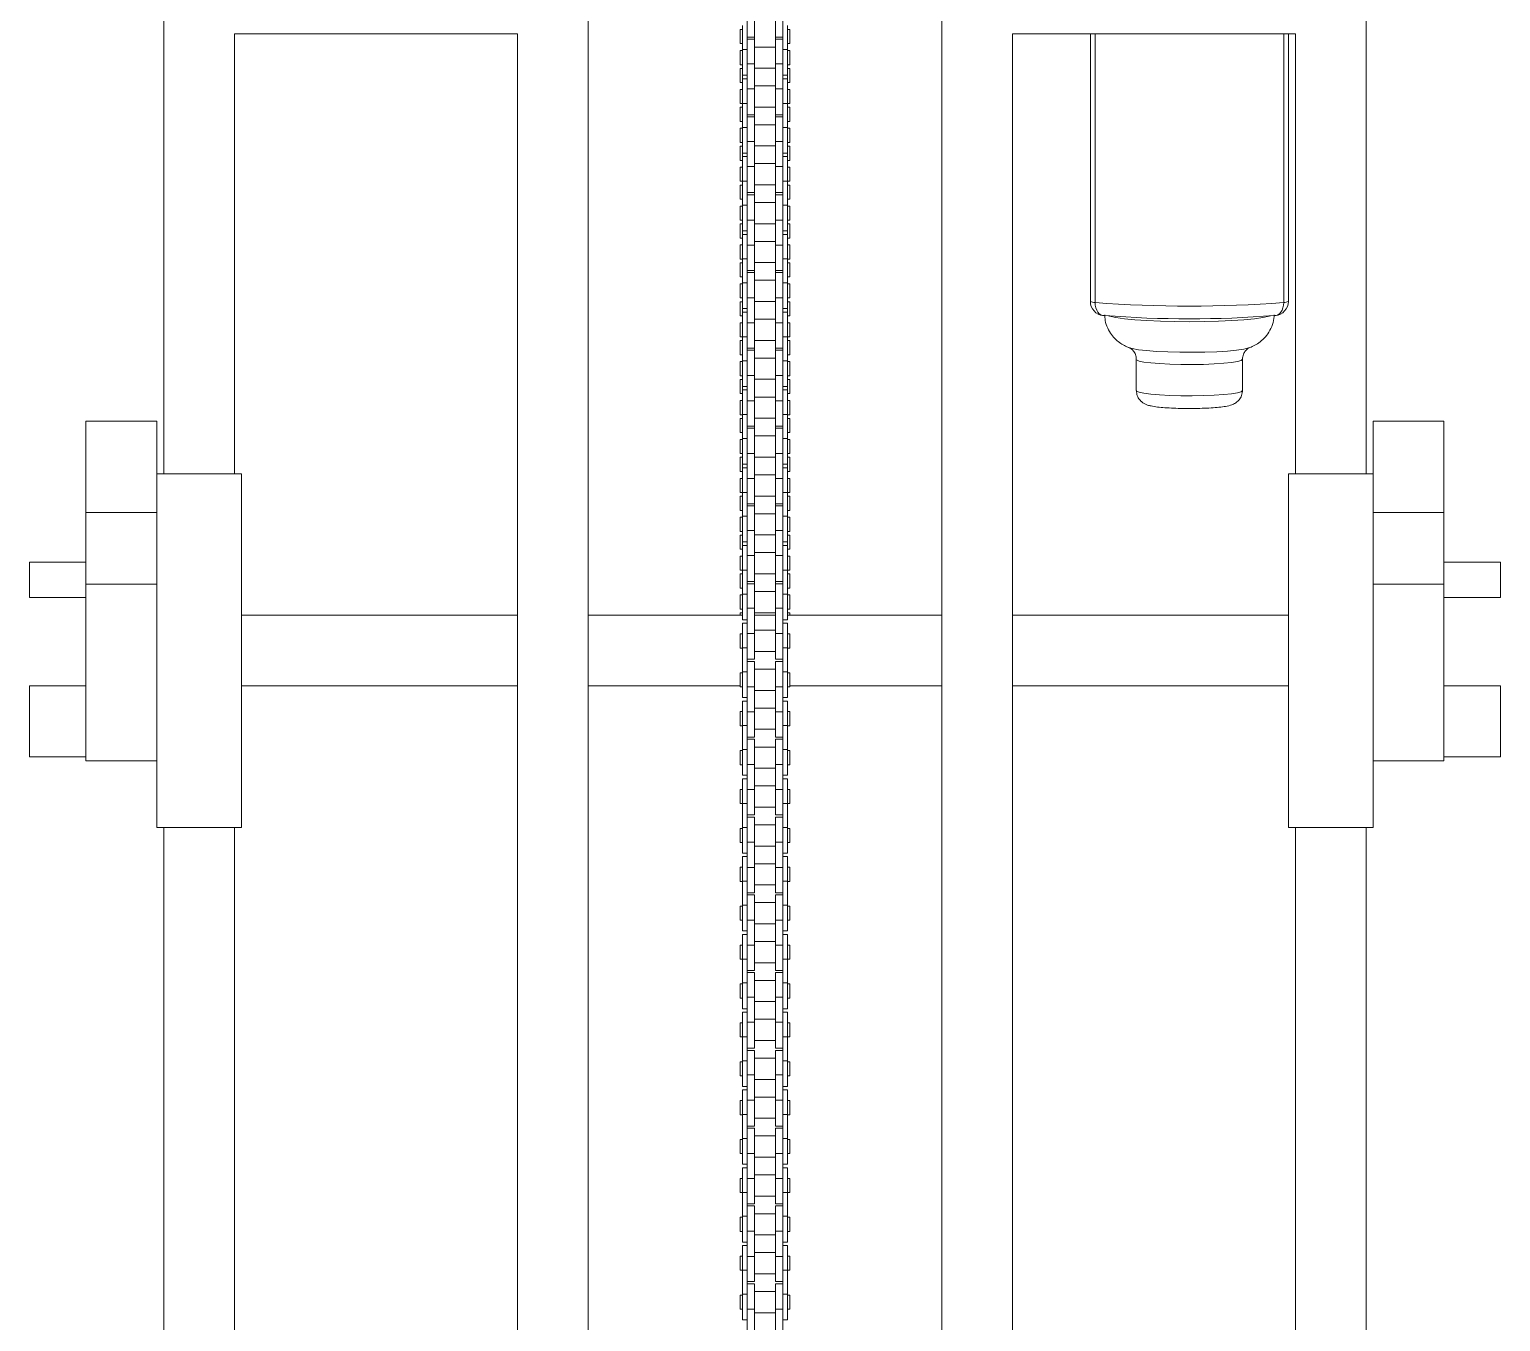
# Model space of a CAD drawing. Header units: millimetres. Extents: x 0 to 1189, y 0 to 841.
# Drawn here: x 518.47 to 560.07, y 182.99 to 219.54 of the extents above; entities that cross this region are included whole.
import ezdxf

# ---------------------------------------------------------------- set-up
doc = ezdxf.new("R2010")
doc.units = ezdxf.units.MM

msp = doc.modelspace()

# ---------------------------------------------------------------- linework, layer by layer
at = {"color": 7, "linetype": 'Continuous', "lineweight": 15}
for p, q in [((522.27, 243.409), (522.27, 206.969)), ((556.27, 243.409), (556.27, 206.969)), ((534.27, 171.837), (534.27, 241.409)), ((544.27, 171.837), (544.27, 241.409)), ((538.77, 219.534), (538.77, 220.033)), ((538.97, 219.319), (538.97, 220.033)), ((539.57, 219.319), (539.57, 220.033)), ((539.77, 219.534), (539.77, 220.033)), ((524.27, 219.409), (532.27, 219.409)), ((524.27, 219.409), (524.27, 206.969)), ((532.27, 171.837), (532.27, 219.409)), ((538.63, 219.534), (538.57, 219.534)), ((538.57, 219.134), (538.57, 219.534)), ((538.63, 218.966), (538.63, 219.643)), ((538.77, 219.046), (538.77, 219.534)), ((538.77, 219.319), (538.97, 219.319)), ((538.97, 219.259), (538.77, 219.259)), ((538.97, 219.319), (538.97, 219.259)), ((538.97, 218.565), (538.97, 219.259)), ((539.57, 219.319), (539.77, 219.319)), ((539.57, 219.319), (539.57, 219.259)), ((539.77, 219.259), (539.57, 219.259)), ((539.57, 218.565), (539.57, 219.259)), ((539.77, 219.046), (539.77, 219.534)), ((539.91, 218.966), (539.91, 219.643)), ((539.97, 219.534), (539.91, 219.534)), ((539.97, 219.134), (539.97, 219.534)), ((546.27, 171.837), (546.27, 219.409)), ((554.27, 219.409), (546.27, 219.409)), ((548.47, 211.844), (548.47, 219.409)), ((554.07, 219.409), (554.07, 211.844)), ((554.27, 219.409), (554.27, 206.969)), ((538.57, 219.134), (538.63, 219.134)), ((538.63, 218.939), (538.57, 218.939)), ((538.57, 218.939), (538.57, 218.539)), ((538.63, 218.966), (538.77, 218.966)), ((538.63, 218.239), (538.63, 218.966)), ((538.77, 218.565), (538.77, 219.046)), ((539.57, 219.039), (538.97, 219.039)), ((539.77, 218.565), (539.77, 219.046)), ((539.91, 218.966), (539.77, 218.966)), ((539.91, 219.134), (539.97, 219.134)), ((539.91, 218.239), (539.91, 218.966)), ((539.97, 218.939), (539.91, 218.939)), ((539.97, 218.939), (539.97, 218.539)), ((538.57, 218.539), (538.63, 218.539)), ((538.63, 218.434), (538.57, 218.434)), ((538.57, 218.034), (538.57, 218.434)), ((538.77, 218.565), (538.97, 218.565)), ((538.77, 217.854), (538.77, 218.565)), ((538.97, 217.854), (538.97, 218.565)), ((538.97, 218.439), (539.57, 218.439)), ((539.77, 218.565), (539.57, 218.565)), ((539.57, 217.854), (539.57, 218.565)), ((539.77, 217.854), (539.77, 218.565)), ((539.91, 218.539), (539.97, 218.539)), ((539.97, 218.434), (539.91, 218.434)), ((539.97, 218.034), (539.97, 218.434)), ((538.57, 218.034), (538.63, 218.034)), ((538.63, 218.239), (538.77, 218.239)), ((538.63, 218.239), (538.63, 218.14)), ((538.77, 218.14), (538.63, 218.14)), ((538.63, 217.444), (538.63, 218.14)), ((539.77, 218.239), (539.91, 218.239)), ((539.91, 218.14), (539.77, 218.14)), ((539.91, 218.239), (539.91, 218.14)), ((539.91, 217.444), (539.91, 218.14)), ((539.91, 218.034), (539.97, 218.034)), ((538.63, 217.84), (538.57, 217.84)), ((538.57, 217.84), (538.57, 217.44)), ((538.77, 217.854), (538.97, 217.854)), ((538.77, 217.334), (538.77, 217.854)), ((539.57, 217.94), (538.97, 217.94)), ((538.97, 217.12), (538.97, 217.854)), ((539.77, 217.854), (539.57, 217.854)), ((539.57, 217.12), (539.57, 217.854)), ((539.77, 217.334), (539.77, 217.854)), ((539.97, 217.84), (539.91, 217.84)), ((539.97, 217.84), (539.97, 217.44)), ((538.57, 217.44), (538.63, 217.44)), ((538.63, 217.334), (538.57, 217.334)), ((538.57, 216.934), (538.57, 217.334)), ((538.63, 217.444), (538.77, 217.444)), ((538.63, 216.767), (538.63, 217.444)), ((538.77, 216.847), (538.77, 217.334)), ((538.97, 217.34), (539.57, 217.34)), ((539.91, 217.444), (539.77, 217.444)), ((539.77, 216.847), (539.77, 217.334)), ((539.91, 216.767), (539.91, 217.444)), ((539.91, 217.44), (539.97, 217.44)), ((539.97, 217.334), (539.91, 217.334)), ((539.97, 216.934), (539.97, 217.334)), ((538.57, 216.934), (538.63, 216.934)), ((538.63, 216.74), (538.57, 216.74)), ((538.57, 216.74), (538.57, 216.34)), ((538.63, 216.04), (538.63, 216.767)), ((538.63, 216.767), (538.77, 216.767)), ((538.77, 217.12), (538.97, 217.12)), ((538.97, 217.06), (538.77, 217.06)), ((538.77, 216.366), (538.77, 216.847)), ((538.97, 217.12), (538.97, 217.06)), ((538.97, 216.366), (538.97, 217.06)), ((539.57, 216.84), (538.97, 216.84)), ((539.57, 217.12), (539.77, 217.12)), ((539.57, 217.12), (539.57, 217.06)), ((539.77, 217.06), (539.57, 217.06)), ((539.57, 216.366), (539.57, 217.06)), ((539.77, 216.366), (539.77, 216.847)), ((539.91, 216.767), (539.77, 216.767)), ((539.91, 216.934), (539.97, 216.934)), ((539.91, 216.04), (539.91, 216.767)), ((539.97, 216.74), (539.91, 216.74)), ((539.97, 216.74), (539.97, 216.34)), ((538.57, 216.34), (538.63, 216.34)), ((538.77, 216.366), (538.97, 216.366)), ((538.77, 215.655), (538.77, 216.366)), ((538.97, 215.655), (538.97, 216.366)), ((539.77, 216.366), (539.57, 216.366)), ((539.57, 215.655), (539.57, 216.366)), ((539.77, 215.655), (539.77, 216.366)), ((539.91, 216.34), (539.97, 216.34)), ((538.63, 216.234), (538.57, 216.234)), ((538.57, 215.834), (538.57, 216.234)), ((538.63, 216.04), (538.77, 216.04)), ((538.63, 216.04), (538.63, 215.941)), ((538.77, 215.941), (538.63, 215.941)), ((538.63, 215.245), (538.63, 215.941)), ((538.97, 216.24), (539.57, 216.24)), ((539.77, 216.04), (539.91, 216.04)), ((539.91, 215.941), (539.77, 215.941)), ((539.97, 216.234), (539.91, 216.234)), ((539.91, 216.04), (539.91, 215.941)), ((539.91, 215.245), (539.91, 215.941)), ((539.97, 215.834), (539.97, 216.234)), ((538.57, 215.834), (538.63, 215.834)), ((538.63, 215.641), (538.57, 215.641)), ((538.57, 215.641), (538.57, 215.241)), ((538.77, 215.655), (538.97, 215.655)), ((538.77, 215.134), (538.77, 215.655)), ((539.57, 215.741), (538.97, 215.741)), ((538.97, 214.921), (538.97, 215.655)), ((539.77, 215.655), (539.57, 215.655)), ((539.57, 214.921), (539.57, 215.655)), ((539.77, 215.134), (539.77, 215.655)), ((539.91, 215.834), (539.97, 215.834)), ((539.97, 215.641), (539.91, 215.641)), ((539.97, 215.641), (539.97, 215.241)), ((538.57, 215.241), (538.63, 215.241)), ((538.63, 215.134), (538.57, 215.134)), ((538.57, 214.734), (538.57, 215.134)), ((538.63, 215.245), (538.77, 215.245)), ((538.63, 214.568), (538.63, 215.245)), ((538.77, 214.648), (538.77, 215.134)), ((538.97, 215.141), (539.57, 215.141)), ((539.91, 215.245), (539.77, 215.245)), ((539.77, 214.648), (539.77, 215.134)), ((539.91, 214.568), (539.91, 215.245)), ((539.91, 215.241), (539.97, 215.241)), ((539.97, 215.134), (539.91, 215.134)), ((539.97, 214.734), (539.97, 215.134)), ((538.57, 214.734), (538.63, 214.734)), ((538.77, 214.921), (538.97, 214.921)), ((538.97, 214.861), (538.77, 214.861)), ((538.97, 214.921), (538.97, 214.861)), ((538.97, 214.146), (538.97, 214.861)), ((539.57, 214.921), (539.77, 214.921)), ((539.57, 214.921), (539.57, 214.861)), ((539.77, 214.861), (539.57, 214.861)), ((539.57, 214.146), (539.57, 214.861)), ((539.91, 214.734), (539.97, 214.734)), ((538.63, 214.541), (538.57, 214.541)), ((538.57, 214.541), (538.57, 214.141)), ((538.63, 213.841), (538.63, 214.568)), ((538.63, 214.568), (538.77, 214.568)), ((538.77, 214.146), (538.77, 214.648)), ((539.57, 214.641), (538.97, 214.641)), ((539.77, 214.146), (539.77, 214.648)), ((539.91, 214.568), (539.77, 214.568)), ((539.91, 213.841), (539.91, 214.568)), ((539.97, 214.541), (539.91, 214.541)), ((539.97, 214.541), (539.97, 214.141)), ((538.57, 214.141), (538.63, 214.141)), ((538.63, 214.035), (538.57, 214.035)), ((538.57, 213.635), (538.57, 214.035)), ((538.63, 213.841), (538.77, 213.841)), ((538.63, 213.841), (538.63, 213.741)), ((538.77, 214.146), (538.97, 214.146)), ((538.77, 213.435), (538.77, 214.146)), ((538.97, 213.435), (538.97, 214.146)), ((538.97, 214.041), (539.57, 214.041)), ((539.77, 214.146), (539.57, 214.146)), ((539.57, 213.435), (539.57, 214.146)), ((539.77, 213.435), (539.77, 214.146)), ((539.77, 213.841), (539.91, 213.841)), ((539.91, 214.141), (539.97, 214.141)), ((539.97, 214.035), (539.91, 214.035)), ((539.91, 213.841), (539.91, 213.741)), ((539.97, 213.635), (539.97, 214.035)), ((538.57, 213.635), (538.63, 213.635)), ((538.63, 213.441), (538.57, 213.441)), ((538.57, 213.441), (538.57, 213.041)), ((538.77, 213.741), (538.63, 213.741)), ((538.63, 213.045), (538.63, 213.741)), ((538.77, 212.935), (538.77, 213.435)), ((538.77, 213.435), (538.97, 213.435)), ((539.57, 213.541), (538.97, 213.541)), ((538.97, 212.721), (538.97, 213.435)), ((539.77, 213.435), (539.57, 213.435)), ((539.57, 212.721), (539.57, 213.435)), ((539.91, 213.741), (539.77, 213.741)), ((539.77, 212.935), (539.77, 213.435)), ((539.91, 213.045), (539.91, 213.741)), ((539.91, 213.635), (539.97, 213.635)), ((539.97, 213.441), (539.91, 213.441)), ((539.97, 213.441), (539.97, 213.041)), ((538.57, 213.041), (538.63, 213.041)), ((538.63, 213.045), (538.77, 213.045)), ((538.63, 212.368), (538.63, 213.045)), ((539.91, 213.045), (539.77, 213.045)), ((539.91, 212.368), (539.91, 213.045)), ((539.91, 213.041), (539.97, 213.041)), ((538.63, 212.935), (538.57, 212.935)), ((538.57, 212.535), (538.57, 212.935)), ((538.77, 212.448), (538.77, 212.935)), ((538.77, 212.721), (538.97, 212.721)), ((538.97, 212.661), (538.77, 212.661)), ((538.97, 212.941), (539.57, 212.941)), ((538.97, 212.721), (538.97, 212.661)), ((538.97, 211.946), (538.97, 212.661)), ((539.57, 212.721), (539.77, 212.721)), ((539.57, 212.721), (539.57, 212.661)), ((539.77, 212.661), (539.57, 212.661)), ((539.57, 211.946), (539.57, 212.661)), ((539.77, 212.448), (539.77, 212.935)), ((539.97, 212.935), (539.91, 212.935)), ((539.97, 212.535), (539.97, 212.935)), ((538.57, 212.535), (538.63, 212.535)), ((538.63, 212.341), (538.57, 212.341)), ((538.57, 212.341), (538.57, 211.941)), ((538.63, 211.641), (538.63, 212.368)), ((538.63, 212.368), (538.77, 212.368)), ((538.77, 211.946), (538.77, 212.448)), ((539.57, 212.441), (538.97, 212.441)), ((539.77, 211.946), (539.77, 212.448)), ((539.91, 212.368), (539.77, 212.368)), ((539.91, 212.535), (539.97, 212.535)), ((539.91, 211.641), (539.91, 212.368)), ((539.97, 212.341), (539.91, 212.341)), ((539.97, 212.341), (539.97, 211.941)), ((538.57, 211.941), (538.63, 211.941)), ((538.63, 211.836), (538.57, 211.836)), ((538.57, 211.436), (538.57, 211.836)), ((538.77, 211.946), (538.97, 211.946)), ((538.77, 211.235), (538.77, 211.946)), ((538.97, 211.235), (538.97, 211.946)), ((538.97, 211.841), (539.57, 211.841)), ((539.77, 211.946), (539.57, 211.946)), ((539.57, 211.235), (539.57, 211.946)), ((539.77, 211.235), (539.77, 211.946)), ((539.91, 211.941), (539.97, 211.941)), ((539.97, 211.836), (539.91, 211.836)), ((539.97, 211.436), (539.97, 211.836)), ((538.57, 211.436), (538.63, 211.436)), ((538.63, 211.641), (538.77, 211.641)), ((538.63, 211.641), (538.63, 211.541)), ((538.77, 211.541), (538.63, 211.541)), ((538.63, 210.845), (538.63, 211.541)), ((539.57, 211.341), (538.97, 211.341)), ((539.77, 211.641), (539.91, 211.641)), ((539.91, 211.541), (539.77, 211.541)), ((539.91, 211.641), (539.91, 211.541)), ((539.91, 210.845), (539.91, 211.541)), ((539.91, 211.436), (539.97, 211.436)), ((548.835, 211.446), (548.87, 211.446)), ((553.67, 211.446), (553.706, 211.446)), ((538.63, 211.241), (538.57, 211.241)), ((538.57, 211.241), (538.57, 210.841)), ((538.77, 211.235), (538.97, 211.235)), ((538.77, 210.731), (538.77, 211.235)), ((538.97, 210.521), (538.97, 211.235)), ((539.77, 211.235), (539.57, 211.235)), ((539.57, 210.521), (539.57, 211.235)), ((539.77, 210.731), (539.77, 211.235)), ((539.97, 211.241), (539.91, 211.241)), ((539.97, 211.241), (539.97, 210.841)), ((538.57, 210.841), (538.63, 210.841)), ((538.63, 210.736), (538.57, 210.736)), ((538.57, 210.336), (538.57, 210.736)), ((538.63, 210.845), (538.77, 210.845)), ((538.63, 210.168), (538.63, 210.845)), ((538.77, 210.248), (538.77, 210.737)), ((538.77, 210.521), (538.97, 210.521)), ((538.97, 210.741), (539.57, 210.741)), ((538.97, 210.521), (538.97, 210.461)), ((539.57, 210.521), (539.77, 210.521)), ((539.57, 210.521), (539.57, 210.461)), ((539.91, 210.845), (539.77, 210.845)), ((539.77, 210.248), (539.77, 210.737)), ((539.91, 210.168), (539.91, 210.845)), ((539.91, 210.841), (539.97, 210.841)), ((539.97, 210.736), (539.91, 210.736)), ((539.97, 210.336), (539.97, 210.736)), ((549.554, 210.542), (549.586, 210.529)), ((552.96, 210.531), (552.983, 210.54)), ((538.57, 210.336), (538.63, 210.336)), ((538.63, 210.141), (538.57, 210.141)), ((538.57, 210.141), (538.57, 209.741)), ((538.63, 209.441), (538.63, 210.168)), ((538.63, 210.168), (538.77, 210.168)), ((538.97, 210.461), (538.77, 210.461)), ((538.77, 209.746), (538.77, 210.248)), ((538.97, 209.746), (538.97, 210.461)), ((539.57, 210.241), (538.97, 210.241)), ((539.77, 210.461), (539.57, 210.461)), ((539.57, 209.746), (539.57, 210.461)), ((539.77, 209.746), (539.77, 210.248)), ((539.91, 210.168), (539.77, 210.168)), ((539.91, 210.336), (539.97, 210.336)), ((539.91, 209.441), (539.91, 210.168)), ((539.97, 210.141), (539.91, 210.141)), ((539.97, 210.141), (539.97, 209.741)), ((549.77, 210.207), (549.77, 209.324)), ((552.77, 209.324), (552.77, 210.207)), ((538.57, 209.741), (538.63, 209.741)), ((538.77, 209.746), (538.97, 209.746)), ((538.77, 209.035), (538.77, 209.746)), ((538.97, 209.035), (538.97, 209.746)), ((539.77, 209.746), (539.57, 209.746)), ((539.57, 209.035), (539.57, 209.746)), ((539.77, 209.035), (539.77, 209.746)), ((539.91, 209.741), (539.97, 209.741)), ((538.63, 209.636), (538.57, 209.636)), ((538.57, 209.236), (538.57, 209.636)), ((538.63, 209.441), (538.77, 209.441)), ((538.63, 209.441), (538.63, 209.341)), ((538.77, 209.341), (538.63, 209.341)), ((538.63, 208.645), (538.63, 209.341)), ((538.97, 209.641), (539.57, 209.641)), ((539.77, 209.441), (539.91, 209.441)), ((539.91, 209.341), (539.77, 209.341)), ((539.97, 209.636), (539.91, 209.636)), ((539.91, 209.441), (539.91, 209.341)), ((539.91, 208.645), (539.91, 209.341)), ((539.97, 209.236), (539.97, 209.636)), ((538.57, 209.236), (538.63, 209.236)), ((538.63, 209.041), (538.57, 209.041)), ((538.57, 209.041), (538.57, 208.641)), ((538.77, 208.536), (538.77, 209.035)), ((538.77, 209.035), (538.97, 209.035)), ((539.57, 209.141), (538.97, 209.141)), ((538.97, 208.321), (538.97, 209.035)), ((539.77, 209.035), (539.57, 209.035)), ((539.57, 208.321), (539.57, 209.035)), ((539.77, 208.536), (539.77, 209.035)), ((539.91, 209.236), (539.97, 209.236)), ((539.97, 209.041), (539.91, 209.041)), ((539.97, 209.041), (539.97, 208.641)), ((522.07, 208.454), (520.07, 208.454)), ((538.57, 208.641), (538.63, 208.641)), ((538.63, 208.536), (538.57, 208.536)), ((538.57, 208.136), (538.57, 208.536)), ((538.63, 208.645), (538.77, 208.645)), ((538.63, 207.968), (538.63, 208.645)), ((538.77, 208.048), (538.77, 208.536)), ((538.97, 208.541), (539.57, 208.541)), ((539.91, 208.645), (539.77, 208.645)), ((539.77, 208.048), (539.77, 208.536)), ((539.91, 207.968), (539.91, 208.645)), ((539.91, 208.641), (539.97, 208.641)), ((539.97, 208.536), (539.91, 208.536)), ((539.97, 208.136), (539.97, 208.536)), ((558.47, 208.454), (556.47, 208.454)), ((538.57, 208.136), (538.63, 208.136)), ((538.77, 208.321), (538.97, 208.321)), ((538.97, 208.261), (538.77, 208.261)), ((538.77, 207.546), (538.77, 208.048)), ((538.97, 208.321), (538.97, 208.261)), ((538.97, 207.546), (538.97, 208.261)), ((539.57, 208.041), (538.97, 208.041)), ((539.57, 208.321), (539.77, 208.321)), ((539.57, 208.321), (539.57, 208.261)), ((539.77, 208.261), (539.57, 208.261)), ((539.57, 207.546), (539.57, 208.261)), ((539.77, 207.546), (539.77, 208.048)), ((539.91, 208.136), (539.97, 208.136)), ((538.63, 207.941), (538.57, 207.941)), ((538.57, 207.941), (538.57, 207.541)), ((538.63, 207.241), (538.63, 207.968)), ((538.63, 207.968), (538.77, 207.968)), ((539.91, 207.968), (539.77, 207.968)), ((539.91, 207.241), (539.91, 207.968)), ((539.97, 207.941), (539.91, 207.941)), ((539.97, 207.941), (539.97, 207.541)), ((538.57, 207.541), (538.63, 207.541)), ((538.63, 207.436), (538.57, 207.436)), ((538.57, 207.036), (538.57, 207.436)), ((538.63, 207.241), (538.77, 207.241)), ((538.63, 207.241), (538.63, 207.141)), ((538.77, 207.546), (538.97, 207.546)), ((538.77, 206.835), (538.77, 207.546)), ((538.97, 206.835), (538.97, 207.546)), ((538.97, 207.441), (539.57, 207.441)), ((539.77, 207.546), (539.57, 207.546)), ((539.57, 206.835), (539.57, 207.546)), ((539.77, 206.835), (539.77, 207.546)), ((539.77, 207.241), (539.91, 207.241)), ((539.91, 207.541), (539.97, 207.541)), ((539.97, 207.436), (539.91, 207.436)), ((539.91, 207.241), (539.91, 207.141)), ((539.97, 207.036), (539.97, 207.436)), ((522.07, 206.969), (524.47, 206.969)), ((524.47, 206.969), (524.47, 196.969)), ((538.57, 207.036), (538.63, 207.036)), ((538.63, 206.841), (538.57, 206.841)), ((538.57, 206.841), (538.57, 206.441)), ((538.77, 207.141), (538.63, 207.141)), ((538.63, 206.445), (538.63, 207.141)), ((538.77, 206.336), (538.77, 206.835)), ((538.77, 206.835), (538.97, 206.835)), ((539.57, 206.941), (538.97, 206.941)), ((538.97, 206.121), (538.97, 206.835)), ((539.77, 206.835), (539.57, 206.835)), ((539.57, 206.121), (539.57, 206.835)), ((539.91, 207.141), (539.77, 207.141)), ((539.77, 206.336), (539.77, 206.835)), ((539.91, 206.445), (539.91, 207.141)), ((539.91, 207.036), (539.97, 207.036)), ((539.97, 206.841), (539.91, 206.841)), ((539.97, 206.841), (539.97, 206.441)), ((556.47, 206.969), (554.07, 206.969)), ((554.07, 206.969), (554.07, 196.969)), ((538.57, 206.441), (538.63, 206.441)), ((538.63, 206.445), (538.77, 206.445)), ((538.63, 205.768), (538.63, 206.445)), ((538.97, 206.341), (539.57, 206.341)), ((539.91, 206.445), (539.77, 206.445)), ((539.91, 205.768), (539.91, 206.445)), ((539.91, 206.441), (539.97, 206.441)), ((538.63, 206.336), (538.57, 206.336)), ((538.57, 205.936), (538.57, 206.336)), ((538.57, 205.936), (538.63, 205.936)), ((538.77, 205.848), (538.77, 206.336)), ((538.77, 206.121), (538.97, 206.121)), ((538.97, 206.061), (538.77, 206.061)), ((538.97, 206.121), (538.97, 206.061)), ((538.97, 205.367), (538.97, 206.061)), ((539.57, 206.121), (539.77, 206.121)), ((539.57, 206.121), (539.57, 206.061)), ((539.77, 206.061), (539.57, 206.061)), ((539.57, 205.367), (539.57, 206.061)), ((539.77, 205.848), (539.77, 206.336)), ((539.97, 206.336), (539.91, 206.336)), ((539.91, 205.936), (539.97, 205.936)), ((539.97, 205.936), (539.97, 206.336)), ((522.07, 205.878), (520.07, 205.878)), ((520.07, 205.878), (520.07, 203.851)), ((522.07, 205.878), (522.07, 203.96)), ((538.63, 205.741), (538.57, 205.741)), ((538.57, 205.741), (538.57, 205.341)), ((538.63, 205.768), (538.77, 205.768)), ((538.63, 205.041), (538.63, 205.768)), ((538.77, 205.367), (538.77, 205.848)), ((539.57, 205.841), (538.97, 205.841)), ((539.77, 205.367), (539.77, 205.848)), ((539.91, 205.768), (539.77, 205.768)), ((539.91, 205.041), (539.91, 205.768)), ((539.97, 205.741), (539.91, 205.741)), ((539.97, 205.741), (539.97, 205.341)), ((558.47, 205.878), (556.47, 205.878)), ((556.47, 205.878), (556.47, 203.96)), ((558.47, 205.878), (558.47, 203.851)), ((538.57, 205.341), (538.63, 205.341)), ((538.63, 205.236), (538.57, 205.236)), ((538.57, 204.836), (538.57, 205.236)), ((538.77, 205.367), (538.97, 205.367)), ((538.77, 204.656), (538.77, 205.367)), ((538.97, 204.656), (538.97, 205.367)), ((538.97, 205.241), (539.57, 205.241)), ((539.77, 205.367), (539.57, 205.367)), ((539.57, 204.656), (539.57, 205.367)), ((539.77, 204.656), (539.77, 205.367)), ((539.91, 205.341), (539.97, 205.341)), ((539.97, 205.236), (539.91, 205.236)), ((539.97, 204.836), (539.97, 205.236)), ((538.57, 204.836), (538.63, 204.836)), ((538.63, 205.041), (538.77, 205.041)), ((538.63, 205.041), (538.63, 204.942)), ((538.77, 204.942), (538.63, 204.942)), ((538.63, 204.246), (538.63, 204.942)), ((539.57, 204.742), (538.97, 204.742)), ((539.77, 205.041), (539.91, 205.041)), ((539.91, 204.942), (539.77, 204.942)), ((539.91, 205.041), (539.91, 204.942)), ((539.91, 204.246), (539.91, 204.942)), ((539.91, 204.836), (539.97, 204.836)), ((520.07, 204.469), (518.47, 204.469)), ((518.47, 204.469), (518.47, 203.469)), ((538.63, 204.642), (538.57, 204.642)), ((538.57, 204.642), (538.57, 204.242)), ((538.77, 204.136), (538.77, 204.656)), ((538.77, 204.656), (538.97, 204.656)), ((538.97, 203.922), (538.97, 204.656)), ((539.77, 204.656), (539.57, 204.656)), ((539.57, 203.922), (539.57, 204.656)), ((539.77, 204.136), (539.77, 204.656)), ((539.97, 204.642), (539.91, 204.642)), ((539.97, 204.642), (539.97, 204.242)), ((560.07, 204.469), (558.47, 204.469)), ((560.07, 204.469), (560.07, 203.469)), ((522.07, 203.851), (520.07, 203.851)), ((520.07, 203.851), (520.07, 198.851)), ((522.07, 203.96), (522.07, 196.969)), ((538.57, 204.242), (538.63, 204.242)), ((538.63, 204.136), (538.57, 204.136)), ((538.57, 203.736), (538.57, 204.136)), ((538.63, 204.246), (538.77, 204.246)), ((538.63, 203.569), (538.63, 204.246)), ((538.77, 203.649), (538.77, 204.136)), ((538.77, 203.922), (538.97, 203.922)), ((538.97, 203.862), (538.77, 203.862)), ((538.97, 204.142), (539.57, 204.142)), ((538.97, 203.922), (538.97, 203.862)), ((538.97, 203.168), (538.97, 203.862)), ((539.57, 203.922), (539.77, 203.922)), ((539.57, 203.922), (539.57, 203.862)), ((539.77, 203.862), (539.57, 203.862)), ((539.57, 203.168), (539.57, 203.862)), ((539.91, 204.246), (539.77, 204.246)), ((539.77, 203.649), (539.77, 204.136)), ((539.91, 203.569), (539.91, 204.246)), ((539.91, 204.242), (539.97, 204.242)), ((539.97, 204.136), (539.91, 204.136)), ((539.97, 203.736), (539.97, 204.136)), ((556.47, 203.96), (556.47, 196.969)), ((558.47, 203.851), (556.47, 203.851)), ((558.47, 203.851), (558.47, 198.851)), ((518.47, 203.469), (520.07, 203.469)), ((538.57, 203.736), (538.63, 203.736)), ((538.63, 203.542), (538.57, 203.542)), ((538.57, 203.542), (538.57, 203.142)), ((538.63, 202.842), (538.63, 203.569)), ((538.63, 203.569), (538.77, 203.569)), ((538.77, 203.168), (538.77, 203.649)), ((539.57, 203.642), (538.97, 203.642)), ((539.77, 203.168), (539.77, 203.649)), ((539.91, 203.569), (539.77, 203.569)), ((539.91, 203.736), (539.97, 203.736)), ((539.91, 202.842), (539.91, 203.569)), ((539.97, 203.542), (539.91, 203.542)), ((539.97, 203.542), (539.97, 203.142)), ((558.47, 203.469), (560.07, 203.469)), ((538.57, 203.142), (538.63, 203.142)), ((538.63, 203.036), (538.57, 203.036)), ((538.57, 202.969), (538.57, 203.036)), ((538.77, 203.168), (538.97, 203.168)), ((538.77, 202.457), (538.77, 203.168)), ((538.97, 202.457), (538.97, 203.168)), ((538.97, 203.042), (539.57, 203.042)), ((539.77, 203.168), (539.57, 203.168)), ((539.57, 202.457), (539.57, 203.168)), ((539.77, 202.457), (539.77, 203.168)), ((539.91, 203.142), (539.97, 203.142)), ((539.97, 203.036), (539.91, 203.036)), ((539.97, 202.969), (539.97, 203.036)), ((532.27, 202.969), (524.47, 202.969)), ((538.63, 202.969), (534.27, 202.969)), ((538.63, 202.842), (538.77, 202.842)), ((538.77, 202.743), (538.63, 202.743)), ((538.63, 202.047), (538.63, 202.743)), ((539.57, 202.969), (538.97, 202.969)), ((539.77, 202.842), (539.91, 202.842)), ((539.91, 202.743), (539.77, 202.743)), ((544.27, 202.969), (539.91, 202.969)), ((539.91, 202.047), (539.91, 202.743)), ((554.07, 202.969), (546.27, 202.969)), ((538.63, 202.443), (538.57, 202.443)), ((538.57, 202.443), (538.57, 202.043)), ((538.77, 202.457), (538.97, 202.457)), ((538.77, 201.939), (538.77, 202.457)), ((539.57, 202.543), (538.97, 202.543)), ((538.97, 201.723), (538.97, 202.457)), ((539.77, 202.457), (539.57, 202.457)), ((539.57, 201.723), (539.57, 202.457)), ((539.77, 201.939), (539.77, 202.457)), ((539.97, 202.443), (539.91, 202.443)), ((539.97, 202.443), (539.97, 202.043)), ((538.57, 202.043), (538.63, 202.043)), ((538.63, 202.047), (538.77, 202.047)), ((538.63, 201.37), (538.63, 202.047)), ((538.77, 201.45), (538.77, 201.931)), ((538.97, 201.943), (539.57, 201.943)), ((539.91, 202.047), (539.77, 202.047)), ((539.77, 201.45), (539.77, 201.931)), ((539.91, 201.37), (539.91, 202.047)), ((539.91, 202.043), (539.97, 202.043)), ((538.63, 200.643), (538.63, 201.37)), ((538.63, 201.37), (538.77, 201.37)), ((538.77, 201.723), (538.97, 201.723)), ((538.97, 201.663), (538.77, 201.663)), ((538.77, 200.948), (538.77, 201.45)), ((538.97, 200.948), (538.97, 201.663)), ((539.57, 201.443), (538.97, 201.443)), ((539.57, 201.723), (539.77, 201.723)), ((539.77, 201.663), (539.57, 201.663)), ((539.57, 200.948), (539.57, 201.663)), ((539.77, 200.948), (539.77, 201.45)), ((539.91, 201.37), (539.77, 201.37)), ((539.91, 200.643), (539.91, 201.37)), ((518.47, 200.969), (520.07, 200.969)), ((518.47, 198.969), (518.47, 200.969)), ((532.27, 200.969), (524.47, 200.969)), ((538.57, 200.969), (534.27, 200.969)), ((538.63, 201.343), (538.57, 201.343)), ((538.57, 201.343), (538.57, 200.943)), ((538.57, 200.943), (538.63, 200.943)), ((538.77, 200.948), (538.97, 200.948)), ((538.77, 200.237), (538.77, 200.948)), ((538.97, 200.237), (538.97, 200.948)), ((539.77, 200.948), (539.57, 200.948)), ((539.57, 200.237), (539.57, 200.948)), ((539.77, 200.237), (539.77, 200.948)), ((539.97, 201.343), (539.91, 201.343)), ((539.91, 200.943), (539.97, 200.943)), ((539.97, 201.343), (539.97, 200.943)), ((544.27, 200.969), (539.97, 200.969)), ((554.07, 200.969), (546.27, 200.969)), ((560.07, 200.969), (558.47, 200.969)), ((560.07, 198.969), (560.07, 200.969)), ((538.63, 200.643), (538.77, 200.643)), ((538.77, 200.543), (538.63, 200.543)), ((538.63, 199.847), (538.63, 200.543)), ((538.97, 200.843), (539.57, 200.843)), ((539.77, 200.643), (539.91, 200.643)), ((539.91, 200.543), (539.77, 200.543)), ((539.91, 199.847), (539.91, 200.543)), ((538.63, 200.243), (538.57, 200.243)), ((538.57, 200.243), (538.57, 199.843)), ((538.77, 199.739), (538.77, 200.237)), ((538.77, 200.237), (538.97, 200.237)), ((539.57, 200.343), (538.97, 200.343)), ((538.97, 199.523), (538.97, 200.237)), ((539.77, 200.237), (539.57, 200.237)), ((539.57, 199.523), (539.57, 200.237)), ((539.77, 199.739), (539.77, 200.237)), ((539.97, 200.243), (539.91, 200.243)), ((539.97, 200.243), (539.97, 199.843)), ((538.57, 199.843), (538.63, 199.843)), ((538.63, 199.847), (538.77, 199.847)), ((538.63, 199.17), (538.63, 199.847)), ((538.77, 199.25), (538.77, 199.739)), ((538.97, 199.743), (539.57, 199.743)), ((539.91, 199.847), (539.77, 199.847)), ((539.77, 199.25), (539.77, 199.739)), ((539.91, 199.17), (539.91, 199.847)), ((539.91, 199.843), (539.97, 199.843)), ((538.77, 199.523), (538.97, 199.523)), ((538.97, 199.463), (538.77, 199.463)), ((538.97, 198.748), (538.97, 199.463)), ((539.57, 199.523), (539.77, 199.523)), ((539.77, 199.463), (539.57, 199.463)), ((539.57, 198.748), (539.57, 199.463)), ((518.47, 198.969), (520.07, 198.969)), ((522.07, 198.851), (520.07, 198.851)), ((538.63, 199.143), (538.57, 199.143)), ((538.57, 199.143), (538.57, 198.743)), ((538.63, 198.443), (538.63, 199.17)), ((538.63, 199.17), (538.77, 199.17)), ((538.77, 198.748), (538.77, 199.25)), ((539.57, 199.243), (538.97, 199.243)), ((539.77, 198.748), (539.77, 199.25)), ((539.91, 199.17), (539.77, 199.17)), ((539.91, 198.443), (539.91, 199.17)), ((539.97, 199.143), (539.91, 199.143)), ((539.97, 199.143), (539.97, 198.743)), ((558.47, 198.851), (556.47, 198.851)), ((560.07, 198.969), (558.47, 198.969)), ((538.57, 198.743), (538.63, 198.743)), ((538.63, 198.443), (538.77, 198.443)), ((538.77, 198.748), (538.97, 198.748)), ((538.77, 198.037), (538.77, 198.748)), ((538.97, 198.037), (538.97, 198.748)), ((538.97, 198.643), (539.57, 198.643)), ((539.77, 198.748), (539.57, 198.748)), ((539.57, 198.037), (539.57, 198.748)), ((539.77, 198.037), (539.77, 198.748)), ((539.77, 198.443), (539.91, 198.443)), ((539.91, 198.743), (539.97, 198.743)), ((538.63, 198.043), (538.57, 198.043)), ((538.57, 198.043), (538.57, 197.643)), ((538.77, 198.343), (538.63, 198.343)), ((538.63, 197.647), (538.63, 198.343)), ((538.77, 198.037), (538.97, 198.037)), ((538.77, 197.539), (538.77, 198.037)), ((539.57, 198.143), (538.97, 198.143)), ((538.97, 197.323), (538.97, 198.037)), ((539.77, 198.037), (539.57, 198.037)), ((539.57, 197.323), (539.57, 198.037)), ((539.91, 198.343), (539.77, 198.343)), ((539.77, 197.539), (539.77, 198.037)), ((539.91, 197.647), (539.91, 198.343)), ((539.97, 198.043), (539.91, 198.043)), ((539.97, 198.043), (539.97, 197.643)), ((538.57, 197.643), (538.63, 197.643)), ((538.63, 197.647), (538.77, 197.647)), ((538.63, 196.97), (538.63, 197.647)), ((539.91, 197.647), (539.77, 197.647)), ((539.91, 196.97), (539.91, 197.647)), ((539.91, 197.643), (539.97, 197.643)), ((538.77, 197.05), (538.77, 197.539)), ((538.77, 197.323), (538.97, 197.323)), ((538.97, 197.263), (538.77, 197.263)), ((538.97, 197.543), (539.57, 197.543)), ((538.97, 196.548), (538.97, 197.263)), ((539.57, 197.323), (539.77, 197.323)), ((539.77, 197.263), (539.57, 197.263)), ((539.57, 196.548), (539.57, 197.263)), ((539.77, 197.05), (539.77, 197.539)), ((522.07, 196.969), (524.47, 196.969)), ((522.27, 196.969), (522.27, 147.409)), ((524.27, 196.969), (524.27, 149.409)), ((538.63, 196.943), (538.57, 196.943)), ((538.57, 196.943), (538.57, 196.543)), ((538.63, 196.243), (538.63, 196.97)), ((538.63, 196.97), (538.77, 196.97)), ((538.77, 196.548), (538.77, 197.05)), ((539.57, 197.043), (538.97, 197.043)), ((539.77, 196.548), (539.77, 197.05)), ((539.91, 196.97), (539.77, 196.97)), ((539.91, 196.243), (539.91, 196.97)), ((539.97, 196.943), (539.91, 196.943)), ((539.97, 196.943), (539.97, 196.543)), ((556.47, 196.969), (554.07, 196.969)), ((554.27, 196.969), (554.27, 149.409)), ((556.27, 196.969), (556.27, 147.409)), ((538.57, 196.543), (538.63, 196.543)), ((538.77, 196.548), (538.97, 196.548)), ((538.77, 195.837), (538.77, 196.548)), ((538.97, 195.837), (538.97, 196.548)), ((538.97, 196.443), (539.57, 196.443)), ((539.77, 196.548), (539.57, 196.548)), ((539.57, 195.837), (539.57, 196.548)), ((539.77, 195.837), (539.77, 196.548)), ((539.91, 196.543), (539.97, 196.543)), ((538.63, 196.243), (538.77, 196.243)), ((538.77, 196.143), (538.63, 196.143)), ((538.63, 195.447), (538.63, 196.143)), ((539.57, 195.943), (538.97, 195.943)), ((539.77, 196.243), (539.91, 196.243)), ((539.91, 196.143), (539.77, 196.143)), ((539.91, 195.447), (539.91, 196.143)), ((538.63, 195.843), (538.57, 195.843)), ((538.57, 195.843), (538.57, 195.443)), ((538.77, 195.837), (538.97, 195.837)), ((538.77, 195.339), (538.77, 195.837)), ((538.97, 195.123), (538.97, 195.837)), ((539.77, 195.837), (539.57, 195.837)), ((539.57, 195.123), (539.57, 195.837)), ((539.77, 195.339), (539.77, 195.837)), ((539.97, 195.843), (539.91, 195.843)), ((539.97, 195.843), (539.97, 195.443)), ((538.57, 195.443), (538.63, 195.443)), ((538.63, 195.447), (538.77, 195.447)), ((538.63, 194.77), (538.63, 195.447)), ((538.77, 194.85), (538.77, 195.339)), ((538.77, 195.123), (538.97, 195.123)), ((538.97, 195.343), (539.57, 195.343)), ((539.57, 195.123), (539.77, 195.123)), ((539.91, 195.447), (539.77, 195.447)), ((539.77, 194.85), (539.77, 195.339)), ((539.91, 194.77), (539.91, 195.447)), ((539.91, 195.443), (539.97, 195.443)), ((538.63, 194.743), (538.57, 194.743)), ((538.57, 194.743), (538.57, 194.343)), ((538.63, 194.77), (538.77, 194.77)), ((538.63, 194.043), (538.63, 194.77)), ((538.97, 195.063), (538.77, 195.063)), ((538.77, 194.348), (538.77, 194.85)), ((538.97, 194.348), (538.97, 195.063)), ((539.57, 194.843), (538.97, 194.843)), ((539.77, 195.063), (539.57, 195.063)), ((539.57, 194.348), (539.57, 195.063)), ((539.77, 194.348), (539.77, 194.85)), ((539.91, 194.77), (539.77, 194.77)), ((539.91, 194.043), (539.91, 194.77)), ((539.97, 194.743), (539.91, 194.743)), ((539.97, 194.743), (539.97, 194.343)), ((538.57, 194.343), (538.63, 194.343)), ((538.77, 194.348), (538.97, 194.348)), ((538.77, 193.637), (538.77, 194.348)), ((538.97, 193.637), (538.97, 194.348)), ((539.77, 194.348), (539.57, 194.348)), ((539.57, 193.637), (539.57, 194.348)), ((539.77, 193.637), (539.77, 194.348)), ((539.91, 194.343), (539.97, 194.343)), ((538.63, 194.043), (538.77, 194.043)), ((538.77, 193.943), (538.63, 193.943)), ((538.63, 193.247), (538.63, 193.943)), ((538.97, 194.243), (539.57, 194.243)), ((539.77, 194.043), (539.91, 194.043)), ((539.91, 193.943), (539.77, 193.943)), ((539.91, 193.247), (539.91, 193.943)), ((538.63, 193.643), (538.57, 193.643)), ((538.57, 193.643), (538.57, 193.243)), ((538.77, 193.637), (538.97, 193.637)), ((538.77, 193.139), (538.77, 193.637)), ((539.57, 193.743), (538.97, 193.743)), ((538.97, 192.923), (538.97, 193.637)), ((539.77, 193.637), (539.57, 193.637)), ((539.57, 192.923), (539.57, 193.637)), ((539.77, 193.139), (539.77, 193.637)), ((539.97, 193.643), (539.91, 193.643)), ((539.97, 193.643), (539.97, 193.243)), ((538.57, 193.243), (538.63, 193.243)), ((538.63, 193.247), (538.77, 193.247)), ((538.63, 192.57), (538.63, 193.247)), ((538.77, 192.65), (538.77, 193.139)), ((538.97, 193.143), (539.57, 193.143)), ((539.91, 193.247), (539.77, 193.247)), ((539.77, 192.65), (539.77, 193.139)), ((539.91, 192.57), (539.91, 193.247)), ((539.91, 193.243), (539.97, 193.243)), ((538.77, 192.923), (538.97, 192.923)), ((538.97, 192.863), (538.77, 192.863)), ((538.77, 192.168), (538.77, 192.65)), ((538.97, 192.168), (538.97, 192.863)), ((539.57, 192.643), (538.97, 192.643)), ((539.57, 192.923), (539.77, 192.923)), ((539.77, 192.863), (539.57, 192.863)), ((539.57, 192.168), (539.57, 192.863)), ((539.77, 192.168), (539.77, 192.65)), ((538.63, 192.543), (538.57, 192.543)), ((538.57, 192.543), (538.57, 192.143)), ((538.63, 191.843), (538.63, 192.57)), ((538.63, 192.57), (538.77, 192.57)), ((539.91, 192.57), (539.77, 192.57)), ((539.91, 191.843), (539.91, 192.57)), ((539.97, 192.543), (539.91, 192.543)), ((539.97, 192.543), (539.97, 192.143)), ((538.57, 192.143), (538.63, 192.143)), ((538.63, 191.843), (538.77, 191.843)), ((538.77, 192.168), (538.97, 192.168)), ((538.77, 191.458), (538.77, 192.168)), ((538.97, 191.458), (538.97, 192.168)), ((538.97, 192.043), (539.57, 192.043)), ((539.77, 192.168), (539.57, 192.168)), ((539.57, 191.458), (539.57, 192.168)), ((539.77, 191.458), (539.77, 192.168)), ((539.77, 191.843), (539.91, 191.843)), ((539.91, 192.143), (539.97, 192.143)), ((538.63, 191.444), (538.57, 191.444)), ((538.57, 191.444), (538.57, 191.044)), ((538.77, 191.744), (538.63, 191.744)), ((538.63, 191.048), (538.63, 191.744)), ((538.77, 190.94), (538.77, 191.458)), ((538.77, 191.458), (538.97, 191.458)), ((539.57, 191.544), (538.97, 191.544)), ((538.97, 190.724), (538.97, 191.458)), ((539.77, 191.458), (539.57, 191.458)), ((539.57, 190.724), (539.57, 191.458)), ((539.91, 191.744), (539.77, 191.744)), ((539.77, 190.94), (539.77, 191.458)), ((539.91, 191.048), (539.91, 191.744)), ((539.97, 191.444), (539.91, 191.444)), ((539.97, 191.444), (539.97, 191.044)), ((538.57, 191.044), (538.63, 191.044)), ((538.63, 191.048), (538.77, 191.048)), ((538.63, 190.371), (538.63, 191.048)), ((539.91, 191.048), (539.77, 191.048)), ((539.91, 190.371), (539.91, 191.048)), ((539.91, 191.044), (539.97, 191.044)), ((538.77, 190.451), (538.77, 190.94)), ((538.77, 190.724), (538.97, 190.724)), ((538.97, 190.664), (538.77, 190.664)), ((538.97, 190.944), (539.57, 190.944)), ((538.97, 189.969), (538.97, 190.664)), ((539.57, 190.724), (539.77, 190.724)), ((539.77, 190.664), (539.57, 190.664)), ((539.57, 189.969), (539.57, 190.664)), ((539.77, 190.451), (539.77, 190.94)), ((538.63, 190.344), (538.57, 190.344)), ((538.57, 190.344), (538.57, 189.944)), ((538.63, 189.644), (538.63, 190.371)), ((538.63, 190.371), (538.77, 190.371)), ((538.77, 189.969), (538.77, 190.451)), ((539.57, 190.444), (538.97, 190.444)), ((539.77, 189.969), (539.77, 190.451)), ((539.91, 190.371), (539.77, 190.371)), ((539.91, 189.644), (539.91, 190.371)), ((539.97, 190.344), (539.91, 190.344)), ((539.97, 190.344), (539.97, 189.944)), ((538.57, 189.944), (538.63, 189.944)), ((538.77, 189.969), (538.97, 189.969)), ((538.77, 189.259), (538.77, 189.969)), ((538.97, 189.259), (538.97, 189.969)), ((538.97, 189.844), (539.57, 189.844)), ((539.77, 189.969), (539.57, 189.969)), ((539.57, 189.259), (539.57, 189.969)), ((539.77, 189.259), (539.77, 189.969)), ((539.91, 189.944), (539.97, 189.944)), ((538.63, 189.644), (538.77, 189.644)), ((538.77, 189.545), (538.63, 189.545)), ((538.63, 188.849), (538.63, 189.545)), ((539.57, 189.345), (538.97, 189.345)), ((539.77, 189.644), (539.91, 189.644)), ((539.91, 189.545), (539.77, 189.545)), ((539.91, 188.849), (539.91, 189.545)), ((538.63, 189.245), (538.57, 189.245)), ((538.57, 189.245), (538.57, 188.845)), ((538.77, 189.259), (538.97, 189.259)), ((538.77, 188.741), (538.77, 189.259)), ((538.97, 188.525), (538.97, 189.259)), ((539.77, 189.259), (539.57, 189.259)), ((539.57, 188.525), (539.57, 189.259)), ((539.77, 188.741), (539.77, 189.259)), ((539.97, 189.245), (539.91, 189.245)), ((539.97, 189.245), (539.97, 188.845)), ((538.57, 188.845), (538.63, 188.845)), ((538.63, 188.849), (538.77, 188.849)), ((538.63, 188.172), (538.63, 188.849)), ((538.77, 188.252), (538.77, 188.741)), ((538.77, 188.525), (538.97, 188.525)), ((538.97, 188.465), (538.77, 188.465)), ((538.97, 188.745), (539.57, 188.745)), ((538.97, 187.75), (538.97, 188.465)), ((539.57, 188.525), (539.77, 188.525)), ((539.77, 188.465), (539.57, 188.465)), ((539.57, 187.75), (539.57, 188.465)), ((539.91, 188.849), (539.77, 188.849)), ((539.77, 188.252), (539.77, 188.741)), ((539.91, 188.172), (539.91, 188.849)), ((539.91, 188.845), (539.97, 188.845)), ((538.63, 188.145), (538.57, 188.145)), ((538.57, 188.145), (538.57, 187.745)), ((538.63, 187.445), (538.63, 188.172)), ((538.63, 188.172), (538.77, 188.172)), ((538.77, 187.75), (538.77, 188.252)), ((539.57, 188.245), (538.97, 188.245)), ((539.77, 187.75), (539.77, 188.252)), ((539.91, 188.172), (539.77, 188.172)), ((539.91, 187.445), (539.91, 188.172)), ((539.97, 188.145), (539.91, 188.145)), ((539.97, 188.145), (539.97, 187.745)), ((538.57, 187.745), (538.63, 187.745)), ((538.77, 187.75), (538.97, 187.75)), ((538.77, 187.039), (538.77, 187.75)), ((538.97, 187.039), (538.97, 187.75)), ((538.97, 187.645), (539.57, 187.645)), ((539.77, 187.75), (539.57, 187.75)), ((539.57, 187.039), (539.57, 187.75)), ((539.77, 187.039), (539.77, 187.75)), ((539.91, 187.745), (539.97, 187.745)), ((538.63, 187.445), (538.77, 187.445)), ((538.77, 187.345), (538.63, 187.345)), ((538.63, 186.649), (538.63, 187.345)), ((539.77, 187.445), (539.91, 187.445)), ((539.91, 187.345), (539.77, 187.345)), ((539.91, 186.649), (539.91, 187.345)), ((538.63, 187.045), (538.57, 187.045)), ((538.57, 187.045), (538.57, 186.645)), ((538.77, 187.039), (538.97, 187.039)), ((538.77, 186.541), (538.77, 187.039)), ((539.57, 187.145), (538.97, 187.145)), ((538.97, 186.325), (538.97, 187.039)), ((539.77, 187.039), (539.57, 187.039)), ((539.57, 186.325), (539.57, 187.039)), ((539.77, 186.541), (539.77, 187.039)), ((539.97, 187.045), (539.91, 187.045)), ((539.97, 187.045), (539.97, 186.645)), ((538.57, 186.645), (538.63, 186.645)), ((538.63, 186.649), (538.77, 186.649)), ((538.63, 185.972), (538.63, 186.649)), ((538.77, 186.052), (538.77, 186.541)), ((538.97, 186.545), (539.57, 186.545)), ((539.91, 186.649), (539.77, 186.649)), ((539.77, 186.052), (539.77, 186.541)), ((539.91, 185.972), (539.91, 186.649)), ((539.91, 186.645), (539.97, 186.645)), ((538.63, 185.245), (538.63, 185.972)), ((538.63, 185.972), (538.77, 185.972)), ((538.77, 186.325), (538.97, 186.325)), ((538.97, 186.265), (538.77, 186.265)), ((538.77, 185.55), (538.77, 186.052)), ((538.97, 185.55), (538.97, 186.265)), ((539.57, 186.045), (538.97, 186.045)), ((539.57, 186.325), (539.77, 186.325)), ((539.77, 186.265), (539.57, 186.265)), ((539.57, 185.55), (539.57, 186.265)), ((539.77, 185.55), (539.77, 186.052)), ((539.91, 185.972), (539.77, 185.972)), ((539.91, 185.245), (539.91, 185.972)), ((538.63, 185.945), (538.57, 185.945)), ((538.57, 185.945), (538.57, 185.545)), ((538.57, 185.545), (538.63, 185.545)), ((538.77, 185.55), (538.97, 185.55)), ((538.77, 184.839), (538.77, 185.55)), ((538.97, 184.839), (538.97, 185.55)), ((539.77, 185.55), (539.57, 185.55)), ((539.57, 184.839), (539.57, 185.55)), ((539.77, 184.839), (539.77, 185.55)), ((539.97, 185.945), (539.91, 185.945)), ((539.91, 185.545), (539.97, 185.545)), ((539.97, 185.945), (539.97, 185.545)), ((538.63, 185.245), (538.77, 185.245)), ((538.77, 185.145), (538.63, 185.145)), ((538.63, 184.449), (538.63, 185.145)), ((538.97, 185.445), (539.57, 185.445)), ((539.77, 185.245), (539.91, 185.245)), ((539.91, 185.145), (539.77, 185.145)), ((539.91, 184.449), (539.91, 185.145)), ((538.63, 184.845), (538.57, 184.845)), ((538.57, 184.845), (538.57, 184.445)), ((538.77, 184.341), (538.77, 184.839)), ((538.77, 184.839), (538.97, 184.839)), ((539.57, 184.945), (538.97, 184.945)), ((538.97, 184.125), (538.97, 184.839)), ((539.77, 184.839), (539.57, 184.839)), ((539.57, 184.125), (539.57, 184.839)), ((539.77, 184.341), (539.77, 184.839)), ((539.97, 184.845), (539.91, 184.845)), ((539.97, 184.845), (539.97, 184.445)), ((538.57, 184.445), (538.63, 184.445)), ((538.63, 184.449), (538.77, 184.449)), ((538.63, 183.772), (538.63, 184.449)), ((538.77, 183.852), (538.77, 184.341)), ((538.97, 184.345), (539.57, 184.345)), ((539.91, 184.449), (539.77, 184.449)), ((539.77, 183.852), (539.77, 184.341)), ((539.91, 183.772), (539.91, 184.449)), ((539.91, 184.445), (539.97, 184.445)), ((538.77, 184.125), (538.97, 184.125)), ((538.97, 184.065), (538.77, 184.065)), ((538.97, 183.35), (538.97, 184.065)), ((539.57, 184.125), (539.77, 184.125)), ((539.77, 184.065), (539.57, 184.065)), ((539.57, 183.35), (539.57, 184.065)), ((538.63, 183.745), (538.57, 183.745)), ((538.57, 183.745), (538.57, 183.345)), ((538.63, 183.045), (538.63, 183.772)), ((538.63, 183.772), (538.77, 183.772)), ((538.77, 183.35), (538.77, 183.852)), ((539.57, 183.845), (538.97, 183.845)), ((539.77, 183.35), (539.77, 183.852)), ((539.91, 183.772), (539.77, 183.772)), ((539.91, 183.045), (539.91, 183.772)), ((539.97, 183.745), (539.91, 183.745)), ((539.97, 183.745), (539.97, 183.345)), ((538.57, 183.345), (538.63, 183.345)), ((538.63, 183.045), (538.77, 183.045)), ((538.77, 183.35), (538.97, 183.35)), ((538.77, 182.639), (538.77, 183.35)), ((538.97, 182.639), (538.97, 183.35)), ((538.97, 183.245), (539.57, 183.245)), ((539.77, 183.35), (539.57, 183.35)), ((539.57, 182.639), (539.57, 183.35)), ((539.77, 182.639), (539.77, 183.35)), ((539.77, 183.045), (539.91, 183.045)), ((539.91, 183.345), (539.97, 183.345))]:
    msp.add_line(p, q, dxfattribs=at)
at = {"color": 8, "linetype": 'Continuous', "lineweight": 15}
for p, q in [((548.604, 219.409), (548.604, 211.815)), ((553.937, 211.815), (553.937, 219.409))]:
    msp.add_line(p, q, dxfattribs=at)
at = {"color": 8, "linetype": 'Continuous', "lineweight": 15, "flags": 128}
for points in [[(548.604, 211.815), (548.609, 211.738), (548.624, 211.665), (548.649, 211.598), (548.682, 211.542), (548.722, 211.497), (548.768, 211.465), (548.818, 211.448), (548.835, 211.446)], [(553.706, 211.446), (553.722, 211.448), (553.772, 211.465), (553.819, 211.497), (553.859, 211.542), (553.892, 211.598), (553.917, 211.665), (553.932, 211.738), (553.937, 211.815)], [(548.981, 211.437), (549.015, 211.427), (549.192, 211.389), (549.432, 211.355), (549.728, 211.326), (550.07, 211.302), (550.45, 211.285), (550.854, 211.274), (551.27, 211.27), (551.687, 211.274), (552.091, 211.285), (552.47, 211.302), (552.813, 211.326), (553.109, 211.355), (553.349, 211.389), (553.526, 211.427), (553.56, 211.437)], [(549.586, 210.529), (549.656, 210.51), (549.828, 210.479), (550.06, 210.452), (550.341, 210.431), (550.66, 210.415), (551.004, 210.407), (551.359, 210.405), (551.711, 210.41), (552.044, 210.422), (552.346, 210.441), (552.604, 210.465), (552.807, 210.494), (552.947, 210.527), (552.96, 210.531)], [(552.77, 210.207), (552.735, 210.175), (552.632, 210.144), (552.465, 210.117), (552.241, 210.094), (551.973, 210.076), (551.672, 210.064), (551.352, 210.058), (551.028, 210.06), (550.715, 210.069), (550.429, 210.084), (550.181, 210.105), (549.985, 210.13), (549.849, 210.159), (549.779, 210.191), (549.77, 210.207)], [(549.77, 209.324), (549.779, 209.308), (549.849, 209.276), (549.985, 209.247), (550.181, 209.222), (550.429, 209.201), (550.715, 209.186), (551.028, 209.177), (551.352, 209.175), (551.672, 209.181), (551.973, 209.193), (552.241, 209.211), (552.465, 209.234), (552.632, 209.262), (552.735, 209.292), (552.77, 209.324)]]:
    msp.add_lwpolyline(points, dxfattribs=at)
at = {"color": 7, "linetype": 'Continuous', "lineweight": 15}
for centre, radius, start, end in [((548.87, 211.844), 0.4, 180, 264.9341), ((548.587, 212.053), 0.239, 240.9085, 274.1023), ((551.27, 245.9), 34.19, 265.5266, 274.4734), ((553.67, 211.844), 0.4, 275.0659, 0), ((553.954, 212.053), 0.239, 265.897, 299.0923), ((551.27, 241.967), 30.616, 265.5039, 274.4961)]:
    msp.add_arc(centre, radius, start, end, dxfattribs=at)
for points, knots in [([(548.879, 211.466), (548.881, 211.413), (548.884, 211.283), (548.953, 211.091), (549.059, 210.907), (549.188, 210.762), (549.328, 210.653), (549.467, 210.575), (549.562, 210.535), (549.606, 210.522), (549.611, 210.521)], [0, 0, 0, 0, 0.118032, 0.290487, 0.447558, 0.592974, 0.728745, 0.857246, 0.985537, 1, 1, 1, 1]), ([(552.944, 210.525), (552.991, 210.543), (553.085, 210.579), (553.243, 210.671), (553.395, 210.802), (553.53, 210.976), (553.627, 211.186), (553.665, 211.355), (553.668, 211.449), (553.668, 211.463)], [0, 0, 0, 0, 0.141745, 0.286725, 0.443387, 0.611045, 0.786948, 0.966908, 1, 1, 1, 1]), ([(549.582, 210.53), (549.582, 210.53), (549.583, 210.529), (549.619, 210.511), (549.687, 210.452), (549.757, 210.343), (549.765, 210.25), (549.769, 210.203)], [0, 0, 0, 0, 0.0318545, 0.2569737, 0.4794856, 0.7373407, 1, 1, 1, 1]), ([(552.77, 210.207), (552.776, 210.257), (552.787, 210.348), (552.854, 210.451), (552.917, 210.507), (552.954, 210.528), (552.958, 210.53), (552.96, 210.53)], [0, 0, 0, 0, 0.271359, 0.498883, 0.700401, 0.885699, 1, 1, 1, 1]), ([(549.774, 209.321), (549.778, 209.273), (549.785, 209.18), (549.853, 209.068), (549.933, 208.99), (550.016, 208.94), (550.1, 208.908), (550.208, 208.881), (550.359, 208.857), (550.575, 208.837), (550.82, 208.823), (551.048, 208.816), (551.189, 208.816), (551.237, 208.816)], [0, 0, 0, 0, 0.0708513, 0.1347377, 0.1912527, 0.2459464, 0.3086798, 0.3934093, 0.536961, 0.6655457, 0.8005035, 0.9316086, 1, 1, 1, 1]), ([(551.237, 208.816), (551.28, 208.815), (551.415, 208.815), (551.638, 208.82), (551.891, 208.832), (552.115, 208.85), (552.309, 208.876), (552.438, 208.903), (552.565, 208.96), (552.663, 209.037), (552.741, 209.15), (552.769, 209.254), (552.77, 209.314), (552.77, 209.324)], [0, 0, 0, 0, 0.059486, 0.185033, 0.311075, 0.438704, 0.570602, 0.718853, 0.790047, 0.849446, 0.914345, 0.986429, 1, 1, 1, 1]), ([(520.07, 208.454), (520.07, 208.137), (520.07, 207.545), (520.07, 206.797), (520.07, 206.237), (520.07, 205.997), (520.07, 205.878)], [0, 0, 0, 0, 0.3224228, 0.6020333, 0.8032842, 1, 1, 1, 1]), ([(522.07, 208.454), (522.07, 208.137), (522.07, 207.545), (522.07, 206.797), (522.07, 206.237), (522.07, 205.997), (522.07, 205.878)], [0, 0, 0, 0, 0.3224228, 0.6020333, 0.8032842, 1, 1, 1, 1]), ([(556.47, 208.454), (556.47, 208.137), (556.47, 207.545), (556.47, 206.797), (556.47, 206.237), (556.47, 205.997), (556.47, 205.878)], [0, 0, 0, 0, 0.3224228, 0.6020333, 0.8032842, 1, 1, 1, 1]), ([(558.47, 208.454), (558.47, 208.137), (558.47, 207.545), (558.47, 206.797), (558.47, 206.237), (558.47, 205.997), (558.47, 205.878)], [0, 0, 0, 0, 0.3224228, 0.6020333, 0.8032842, 1, 1, 1, 1])]:
    msp.add_open_spline(points, degree=3, knots=knots, dxfattribs=at)

doc.saveas('drawing.dxf')
